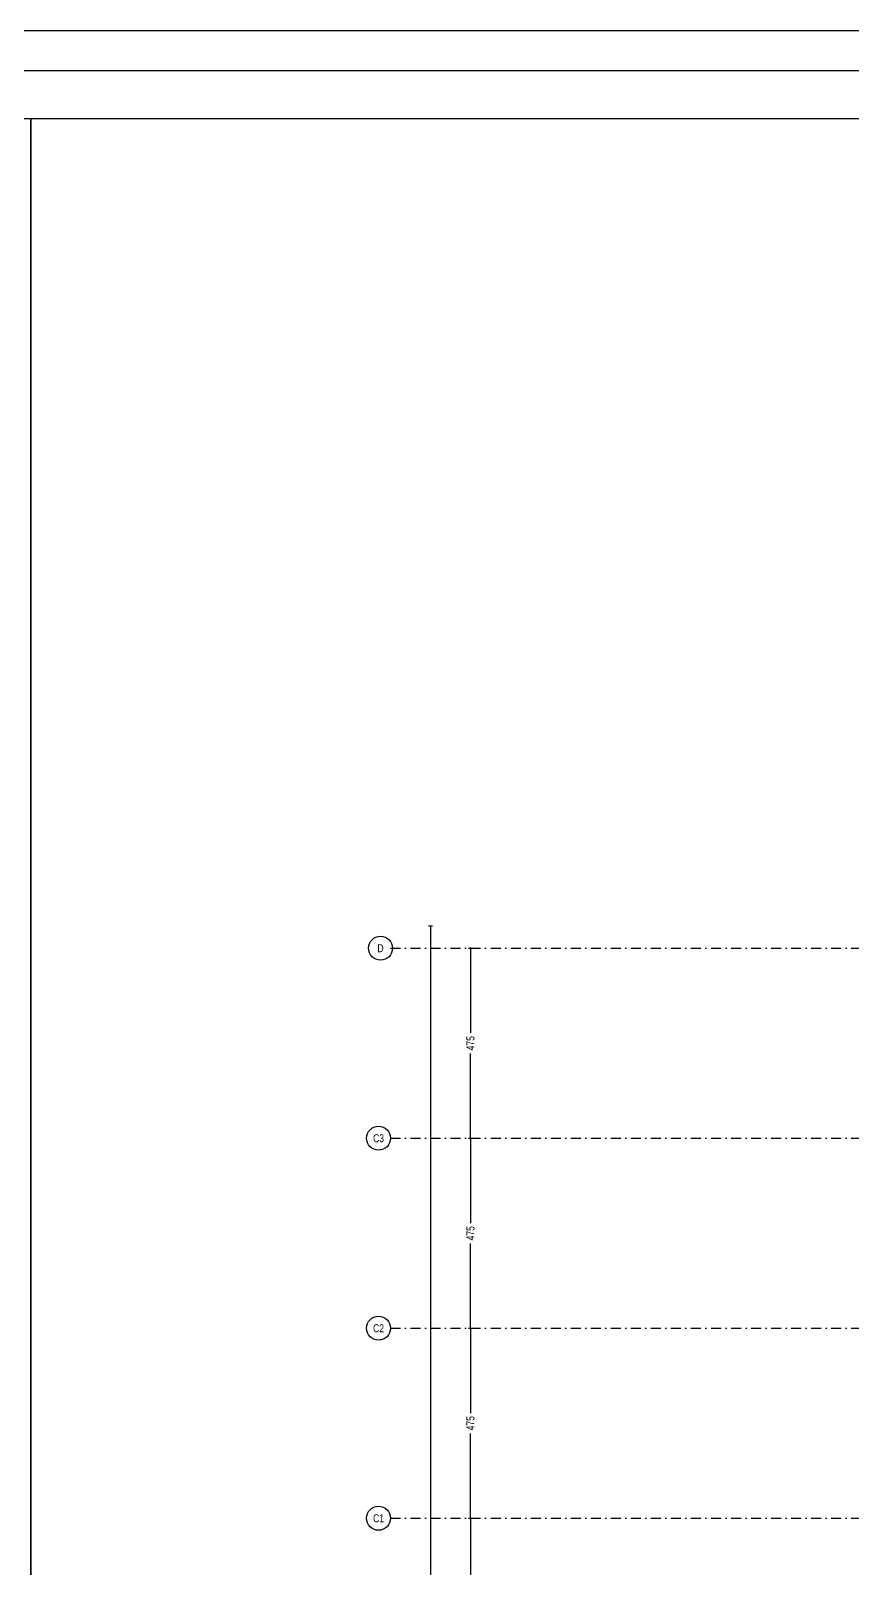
# Model space of a CAD drawing. Header units: centimetres. Extents: x 26569 to 160723, y -3143 to 14565.
# Drawn here: x 76081 to 78136, y 5714 to 9557 of the extents above; entities that cross this region are included whole.
import ezdxf
from ezdxf.enums import TextEntityAlignment as Align

# ---------------------------------------------------------------- set-up
doc = ezdxf.new("R2010")
doc.units = ezdxf.units.CM
doc.header["$LTSCALE"] = 100
doc.linetypes.add('DASHDOT2', pattern=[0.5, 0.25, -0.125, 0, -0.125])
for name, color, linetype in [('A-ANNO-DIMS', 187, 'Continuous'), ('A-ANNO-GRID', 155, 'DASHDOT2'), ('A-ANNO-TTBL', 157, 'Continuous')]:
    doc.layers.add(name, color=color, linetype=linetype)
doc.styles.add('Fields_100', font='act_simplex.shx', dxfattribs={"width": 0.8, "height": 20})
doc.dimstyles.new('FIELDS_100', dxfattribs={"dimscale": 0, "dimtxt": 20, "dimasz": 5, "dimexe": 5, "dimexo": 5, "dimgap": 5, "dimtad": 0, "dimdec": 0, "dimzin": 0, "dimdsep": 46, "dimtxsty": 'Fields_100', "dimblk": 'DOT', "dimcen": 0.09, "dimclrt": 50, "dimadec": 0, "dimazin": 0, "dimtfac": 1, "dimtdec": 0, "dimtix": 1, "dimtofl": 0, "dimtmove": 1, "dimatfit": 3, "dimfxl": 5, "dimfxlon": 1, "dimtolj": 1, "dimtzin": 0, "dimarcsym": 0})

# ---------------------------------------------------------------- blocks, each defined once
blk = doc.blocks.new('_Dot')
at = {"color": 0, "linetype": 'ByBlock', "lineweight": -2}
blk.add_line((-0.5, 0), (-1, 0), dxfattribs=at)
at = {"color": 0, "linetype": 'ByBlock', "const_width": 0.5}
blk.add_lwpolyline([(-0.25, 0, 1), (0.25, 0, 1)], format="xyb", close=True, dxfattribs=at)
blk = doc.blocks.new('*D356')
at = {"layer": 'A-ANNO-DIMS', "color": 0, "lineweight": -2, "transparency": 16777216}
for p, q in [((77176, 5838.6), (77186, 5838.6)), ((77181, 5833.6), (77181, 5626.7)), ((77181, 5368.6), (77181, 5575.5)), ((77176, 5363.6), (77186, 5363.6))]:
    blk.add_line(p, q, dxfattribs=at)
at = {"layer": 'DEFPOINTS', "color": 0, "transparency": 16777216}
for p in [(76981, 5838.6), (77181, 5838.6), (76981, 5363.6)]:
    blk.add_point(p, dxfattribs=at)
at = {"layer": 'A-ANNO-DIMS', "color": 0, "lineweight": -2, "transparency": 16777216, "xscale": 5, "yscale": 5, "zscale": 5}
for p, rotation in [((77181, 5838.6), 90), ((77181, 5363.6), 270)]:
    blk.add_blockref('_Dot', p, dxfattribs=dict(at, rotation=rotation))
at = {"layer": 'A-ANNO-DIMS', "color": 50, "transparency": 16777216, "insert": (77181, 5601.1), "char_height": 20, "attachment_point": 5, "rotation": 90, "style": 'Fields_100'}
blk.add_mtext('\\A1;475', dxfattribs=at)
blk = doc.blocks.new('*D357')
at = {"layer": 'A-ANNO-DIMS', "color": 0, "lineweight": -2, "transparency": 16777216}
for p, q in [((77176, 6313.6), (77186, 6313.6)), ((77181, 6308.6), (77181, 6101.7)), ((77181, 5843.6), (77181, 6050.5)), ((77176, 5838.6), (77186, 5838.6))]:
    blk.add_line(p, q, dxfattribs=at)
at = {"layer": 'DEFPOINTS', "color": 0, "transparency": 16777216}
for p in [(76981, 6313.6), (77181, 6313.6), (76981, 5838.6)]:
    blk.add_point(p, dxfattribs=at)
at = {"layer": 'A-ANNO-DIMS', "color": 0, "lineweight": -2, "transparency": 16777216, "xscale": 5, "yscale": 5, "zscale": 5}
for p, rotation in [((77181, 6313.6), 90), ((77181, 5838.6), 270)]:
    blk.add_blockref('_Dot', p, dxfattribs=dict(at, rotation=rotation))
at = {"layer": 'A-ANNO-DIMS', "color": 50, "transparency": 16777216, "insert": (77181, 6076.1), "char_height": 20, "attachment_point": 5, "rotation": 90, "style": 'Fields_100'}
blk.add_mtext('\\A1;475', dxfattribs=at)
blk = doc.blocks.new('*D358')
at = {"layer": 'A-ANNO-DIMS', "color": 0, "lineweight": -2, "transparency": 16777216}
for p, q in [((77176, 6788.6), (77186, 6788.6)), ((77181, 6783.6), (77181, 6576.7)), ((77181, 6318.6), (77181, 6525.5)), ((77176, 6313.6), (77186, 6313.6))]:
    blk.add_line(p, q, dxfattribs=at)
at = {"layer": 'DEFPOINTS', "color": 0, "transparency": 16777216}
for p in [(76981, 6788.6), (77181, 6788.6), (76981, 6313.6)]:
    blk.add_point(p, dxfattribs=at)
at = {"layer": 'A-ANNO-DIMS', "color": 0, "lineweight": -2, "transparency": 16777216, "xscale": 5, "yscale": 5, "zscale": 5}
for p, rotation in [((77181, 6788.6), 90), ((77181, 6313.6), 270)]:
    blk.add_blockref('_Dot', p, dxfattribs=dict(at, rotation=rotation))
at = {"layer": 'A-ANNO-DIMS', "color": 50, "transparency": 16777216, "insert": (77181, 6551.1), "char_height": 20, "attachment_point": 5, "rotation": 90, "style": 'Fields_100'}
blk.add_mtext('\\A1;475', dxfattribs=at)
blk = doc.blocks.new('*D359')
at = {"layer": 'A-ANNO-DIMS', "color": 0, "lineweight": -2, "transparency": 16777216}
for p, q in [((77176, 7263.6), (77186, 7263.6)), ((77181, 7258.6), (77181, 7051.7)), ((77181, 6793.6), (77181, 7000.5)), ((77176, 6788.6), (77186, 6788.6))]:
    blk.add_line(p, q, dxfattribs=at)
at = {"layer": 'DEFPOINTS', "color": 0, "transparency": 16777216}
for p in [(76981, 7263.6), (77181, 7263.6), (76981, 6788.6)]:
    blk.add_point(p, dxfattribs=at)
at = {"layer": 'A-ANNO-DIMS', "color": 0, "lineweight": -2, "transparency": 16777216, "xscale": 5, "yscale": 5, "zscale": 5}
for p, rotation in [((77181, 7263.6), 90), ((77181, 6788.6), 270)]:
    blk.add_blockref('_Dot', p, dxfattribs=dict(at, rotation=rotation))
at = {"layer": 'A-ANNO-DIMS', "color": 50, "transparency": 16777216, "insert": (77181, 7026.1), "char_height": 20, "attachment_point": 5, "rotation": 90, "style": 'Fields_100'}
blk.add_mtext('\\A1;475', dxfattribs=at)
blk = doc.blocks.new('*D130')
at = {"layer": 'A-ANNO-DIMS', "color": 0, "lineweight": -2, "transparency": 16777216}
for p, q in [((77086, 7318.6), (77076, 7318.6)), ((77081, 7313.6), (77081, 4445.3)), ((77081, 1513.6), (77081, 4382)), ((77086, 1508.6), (77076, 1508.6))]:
    blk.add_line(p, q, dxfattribs=at)
at = {"layer": 'DEFPOINTS', "color": 0, "transparency": 16777216}
for p in [(77081, 7318.6), (78390.9, 7318.6), (78390.9, 1508.6)]:
    blk.add_point(p, dxfattribs=at)
at = {"layer": 'A-ANNO-DIMS', "color": 0, "lineweight": -2, "transparency": 16777216, "xscale": 5, "yscale": 5, "zscale": 5}
for p, rotation in [((77081, 7318.6), 90), ((77081, 1508.6), 270)]:
    blk.add_blockref('_Dot', p, dxfattribs=dict(at, rotation=rotation))
at = {"layer": 'A-ANNO-DIMS', "color": 50, "transparency": 16777216, "insert": (77081, 4413.6), "char_height": 20, "attachment_point": 5, "rotation": 90, "style": 'Fields_100'}
blk.add_mtext('\\A1;5810', dxfattribs=at)

msp = doc.modelspace()

# ---------------------------------------------------------------- linework, layer by layer
at = {"layer": 'A-ANNO-GRID'}
for p, q in [((76981.01, 7263.62), (98785.86, 7263.62)), ((76981.01, 6788.62), (98785.86, 6788.62)), ((76981.01, 6313.62), (98785.86, 6313.62)), ((76981.01, 5838.62), (98785.86, 5838.62))]:
    msp.add_line(p, q, dxfattribs=at)
at = {"layer": 'A-ANNO-GRID', "linetype": 'Continuous', "ltscale": 10}
for centre in [(76956.01, 7263.62), (76951.01, 6788.62), (76951.01, 6313.62), (76951.01, 5838.62)]:
    msp.add_circle(centre, 30, dxfattribs=at)
at = {"layer": 'A-ANNO-TTBL'}
for p, q in [((153081.02, 9337.18), (28768.76, 9337.09)), ((76081.02, -2922.85), (76081.01, 9337.13)), ((76081.01, 9337.13), (76081.02, -2922.85))]:
    msp.add_line(p, q, dxfattribs=at)
for points in [[(157421.04, -3142.83), (157421.04, 9557.17), (26568.76, 9557.19), (26568.76, -3142.81)], [(157321.04, -3042.83), (157321.04, 9457.17), (26668.76, 9457.19), (26668.76, -3042.81)]]:
    msp.add_lwpolyline(points, close=True, dxfattribs=at)

# ---------------------------------------------------------------- texts
at = {"layer": 'A-ANNO-GRID', "color": 50, "style": 'Fields_100', "width": 0.8}
for s, p in [('D', (76956.01, 7263.62)), ('C3', (76951.01, 6788.62)), ('C2', (76951.01, 6313.62)), ('C1', (76951.01, 5838.62))]:
    msp.add_text(s, height=20, rotation=359.92667, dxfattribs=at).set_placement(p, align=Align.MIDDLE_CENTER)

# ---------------------------------------------------------------- dimensions: what is measured, and where the dimension line sits
at = {"layer": 'A-ANNO-DIMS'}
for base, p1, p2, picture, middle in [((77081.01, 7318.62), (78390.86, 1508.62), (78390.86, 7318.62), '*D130', (77081.01, 4413.62)), ((77181.01, 7263.62), (76981.01, 6788.62), (76981.01, 7263.62), '*D359', (77181.01, 7026.12)), ((77181.01, 6788.62), (76981.01, 6313.62), (76981.01, 6788.62), '*D358', (77181.01, 6551.12)), ((77181.01, 6313.62), (76981.01, 5838.62), (76981.01, 6313.62), '*D357', (77181.01, 6076.12)), ((77181.01, 5838.62), (76981.01, 5363.62), (76981.01, 5838.62), '*D356', (77181.01, 5601.12))]:
    dim = msp.add_linear_dim(base=base, p1=p1, p2=p2, angle=90, dimstyle='FIELDS_100', override={"dimscale": 1}, dxfattribs=at)
    dim.commit()
    dim.dimension.update_dxf_attribs({"geometry": picture, "text_midpoint": middle})

doc.saveas('drawing.dxf')
